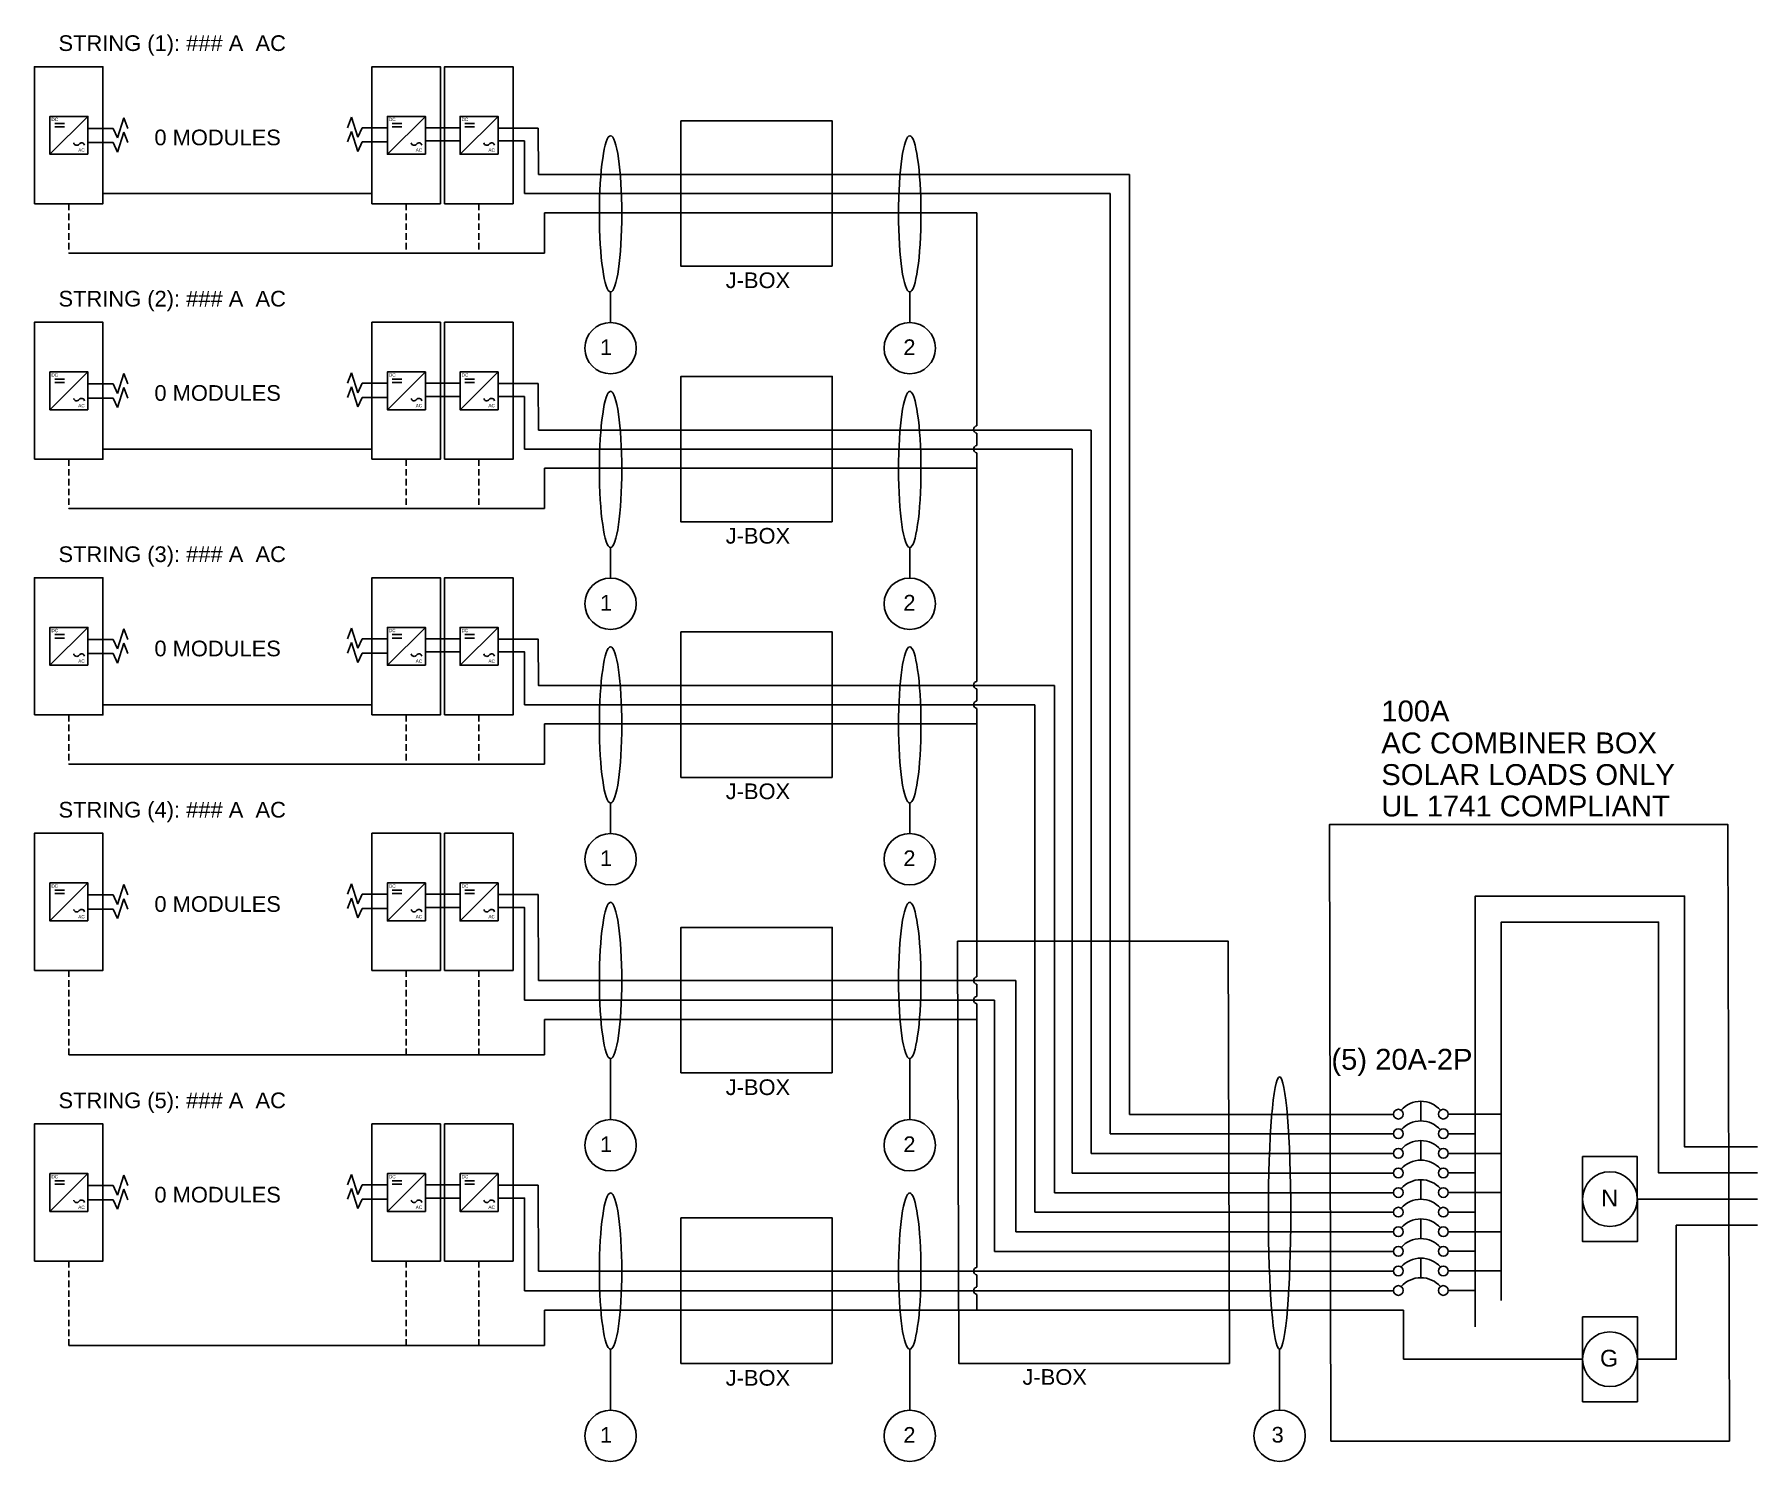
# Model space of a CAD drawing. Header units: inches. Extents: x -171 to 0, y -12 to 43.
# Drawn here: x -66.1 to 0, y -12.1 to 42.6 of the extents above; entities outside this region: 1.
import ezdxf

# ---------------------------------------------------------------- set-up
doc = ezdxf.new("R2010")
doc.units = ezdxf.units.IN
doc.header["$MEASUREMENT"] = 0
doc.linetypes.add('DASHED2', pattern=[0.375, 0.25, -0.125])
for name, color, linetype in [('Equipment Schedule', 7, 'Continuous'), ('Ground', 3, 'Continuous'), ('Lines', 7, 'Continuous'), ('Modules', 7, 'Continuous')]:
    doc.layers.add(name, color=color, linetype=linetype)
doc.layers.add('wirecallout', color=4, linetype='Continuous', lineweight=25)
doc.styles.get("Standard").update_dxf_attribs({"font": 'arial.ttf'})

# ---------------------------------------------------------------- blocks, each defined once
blk = doc.blocks.new('*T24')
at = {"color": 0, "linetype": 'ByBlock', "lineweight": -2, "transparency": 16777216}
for p, q in [((0, 0), (19.238, 0)), ((0, 0), (0, -13.933)), ((4.809, 0), (4.809, -13.933)), ((9.619, 0), (9.619, -13.933)), ((14.428, 0), (14.428, -13.933)), ((19.238, 0), (19.238, -13.933)), ((0, -1.267), (19.238, -1.267)), ((0, -2.533), (19.238, -2.533)), ((0, -3.8), (19.238, -3.8)), ((0, -5.067), (19.238, -5.067)), ((0, -6.333), (19.238, -6.333)), ((0, -7.6), (19.238, -7.6)), ((0, -8.867), (19.238, -8.867)), ((0, -10.133), (19.238, -10.133)), ((0, -11.4), (19.238, -11.4)), ((0, -12.667), (19.238, -12.667)), ((0, -13.933), (19.238, -13.933))]:
    blk.add_line(p, q, dxfattribs=at)
at = {"color": 0, "transparency": 16777216, "char_height": 0.5, "width": 4.20947}
for s, insert, attachment_point in [('{\\fCalibri|b0|i0|c0;STRING1', (0.3, -0.967), 7), ('{\\fCalibri|b0|i0|c0;0', (5.109, -0.967), 7), ('{\\fCalibri|b0|i0|c0;AMP1', (9.919, -0.967), 7), ('{\\fCalibri|b0|i0|c0; ', (14.728, -0.967), 7), ('{\\fCalibri|b0|i0|c0;STRING2', (0.3, -2.233), 7), ('{\\fCalibri|b0|i0|c0;0', (5.109, -2.233), 7), ('{\\fCalibri|b0|i0|c0;AMP2', (9.919, -2.233), 7), ('{\\fCalibri|b0|i0|c0; ', (14.728, -2.233), 7), ('{\\fCalibri|b0|i0|c0;STRING3', (0.3, -3.5), 7), ('{\\fCalibri|b0|i0|c0;0', (5.109, -3.5), 7), ('{\\fCalibri|b0|i0|c0;AMP3', (9.919, -3.5), 7), ('{\\fCalibri|b0|i0|c0; ', (14.728, -3.5), 7), ('{\\fCalibri|b0|i0|c0;STRING4', (0.3, -4.767), 7), ('{\\fCalibri|b0|i0|c0;0', (5.109, -4.767), 7), ('{\\fCalibri|b0|i0|c0;AMP4', (9.919, -4.767), 7), ('{\\fCalibri|b0|i0|c0; ', (14.728, -4.767), 7), ('{\\fCalibri|b0|i0|c0;STRING5', (0.3, -6.033), 7), ('{\\fCalibri|b0|i0|c0;0', (5.109, -6.033), 7), ('{\\fCalibri|b0|i0|c0;AMP5', (9.919, -6.033), 7), ('{\\fCalibri|b0|i0|c0; ', (14.728, -6.033), 7), ('{\\fCalibri|b0|i0|c0;STRING6', (0.3, -7.3), 7), ('{\\fCalibri|b0|i0|c0;0', (5.109, -7.3), 7), ('{\\fCalibri|b0|i0|c0;AMP6', (9.919, -7.3), 7), ('{\\fCalibri|b0|i0|c0;AC DISCO', (2.405, -7.9), 2), ('{\\fCalibri|b0|i0|c0;', (7.214, -7.9), 2), ('{\\fCalibri|b0|i0|c0;', (12.024, -7.9), 2), ('{\\fCalibri|b0|i0|c0; ', (14.728, -7.3), 7), ('{\\fCalibri|b0|i0|c0;', (16.833, -7.9), 2), ('{\\fCalibri|b0|i0|c0;PV BREAK', (2.405, -9.167), 2), ('{\\fCalibri|b0|i0|c0;', (7.214, -9.167), 2), ('{\\fCalibri|b0|i0|c0;', (12.024, -9.167), 2), ('{\\fCalibri|b0|i0|c0;', (16.833, -9.167), 2), ('{\\fCalibri|b0|i0|c0;MAIN', (2.405, -10.433), 2), ('{\\fCalibri|b0|i0|c0;0', (7.214, -10.433), 2), ('{\\fCalibri|b0|i0|c0;', (12.024, -10.433), 2), ('{\\fCalibri|b0|i0|c0;', (16.833, -10.433), 2), ('{\\fCalibri|b0|i0|c0;BUS', (2.405, -11.7), 2), ('{\\fCalibri|b0|i0|c0;0', (7.214, -11.7), 2), ('{\\fCalibri|b0|i0|c0;', (12.024, -11.7), 2), ('{\\fCalibri|b0|i0|c0;', (16.833, -11.7), 2), ('{\\fCalibri|b0|i0|c0;string count', (2.405, -12.967), 2), ('{\\fCalibri|b0|i0|c0;0', (7.214, -12.967), 2), ('{\\fCalibri|b0|i0|c0;', (12.024, -12.967), 2), ('{\\fCalibri|b0|i0|c0;', (16.833, -12.967), 2)]:
    blk.add_mtext(s, dxfattribs=dict(at, insert=insert, attachment_point=attachment_point))

msp = doc.modelspace()

# ---------------------------------------------------------------- linework, layer by layer
for p, q in [((-64.015, 39.502), (-65.469, 38.049)), ((-64.911, 39.228), (-65.285, 39.228)), ((-64.911, 39.094), (-65.285, 39.094)), ((-51.077, 39.502), (-52.531, 38.049)), ((-51.974, 39.228), (-52.347, 39.228)), ((-51.974, 39.094), (-52.347, 39.094)), ((-48.291, 39.502), (-49.744, 38.049)), ((-49.187, 39.228), (-49.561, 39.228)), ((-49.187, 39.094), (-49.561, 39.094)), ((-48.291, 39.053), (-46.752, 39.053)), ((-46.752, 39.053), (-46.734, 37.271)), ((-46.734, 37.271), (-24.084, 37.271)), ((-24.084, 37.271), (-24.084, 1.247)), ((-24.817, 36.54), (-24.817, 0.496)), ((-43.975, 32.768), (-43.975, 31.6)), ((-32.505, 32.768), (-32.505, 31.6)), ((-64.015, 29.708), (-65.469, 28.254)), ((-64.911, 29.434), (-65.285, 29.434)), ((-64.911, 29.299), (-65.285, 29.299)), ((-51.077, 29.708), (-52.531, 28.254)), ((-51.974, 29.434), (-52.347, 29.434)), ((-51.974, 29.299), (-52.347, 29.299)), ((-48.291, 29.708), (-49.744, 28.254)), ((-49.187, 29.434), (-49.561, 29.434)), ((-49.187, 29.299), (-49.561, 29.299)), ((-48.291, 29.259), (-46.752, 29.259)), ((-46.752, 29.259), (-46.734, 27.476)), ((-46.734, 27.476), (-25.549, 27.476)), ((-25.549, 27.476), (-25.549, -0.254)), ((-26.282, 26.745), (-26.282, -1.005)), ((-43.975, 22.974), (-43.975, 21.805)), ((-32.505, 22.974), (-32.505, 21.805)), ((-64.015, 19.913), (-65.469, 18.459)), ((-51.077, 19.913), (-52.531, 18.459)), ((-48.291, 19.913), (-49.744, 18.459)), ((-64.911, 19.639), (-65.285, 19.639)), ((-64.911, 19.504), (-65.285, 19.504)), ((-51.974, 19.639), (-52.347, 19.639)), ((-51.974, 19.504), (-52.347, 19.504)), ((-49.187, 19.639), (-49.561, 19.639)), ((-49.187, 19.504), (-49.561, 19.504)), ((-45.554, 17.681), (-26.955, 17.681)), ((-26.955, 17.681), (-26.955, -1.757)), ((-45.554, 16.95), (-27.706, 16.95)), ((-27.706, 16.95), (-27.706, -2.508)), ((-43.975, 13.179), (-43.975, 12.011)), ((-32.505, 13.179), (-32.505, 12.011)), ((-64.015, 10.118), (-65.469, 8.664)), ((-51.077, 10.118), (-52.531, 8.664)), ((-48.291, 10.118), (-49.744, 8.664)), ((-64.911, 9.844), (-65.285, 9.844)), ((-64.911, 9.709), (-65.285, 9.709)), ((-51.974, 9.844), (-52.347, 9.844)), ((-51.974, 9.709), (-52.347, 9.709)), ((-49.187, 9.844), (-49.561, 9.844)), ((-49.187, 9.709), (-49.561, 9.709)), ((-48.291, 9.669), (-46.752, 9.669)), ((-46.752, 9.669), (-46.735, 6.379)), ((-46.735, 6.379), (-28.436, 6.379)), ((-28.436, 6.379), (-28.436, -3.26)), ((-45.554, 5.629), (-29.257, 5.629)), ((-29.257, 5.629), (-29.257, -4.01)), ((-43.975, 3.384), (-43.975, 1.048)), ((-32.505, 3.384), (-32.505, 1.048)), ((-12.91, 0.995), (-12.91, 1.746)), ((-24.084, 1.247), (-13.957, 1.247)), ((-9.824, 1.254), (-11.862, 1.254)), ((-24.817, 0.496), (-13.957, 0.496)), ((-12.91, -0.507), (-12.91, 0.244)), ((-10.826, 0.504), (-11.862, 0.504)), ((-25.549, -0.254), (-13.957, -0.254)), ((-9.824, -0.248), (-11.862, -0.248)), ((-64.015, -1.023), (-65.469, -2.476)), ((-64.911, -1.297), (-65.285, -1.297)), ((-51.077, -1.023), (-52.531, -2.476)), ((-51.974, -1.297), (-52.347, -1.297)), ((-48.291, -1.023), (-49.744, -2.476)), ((-49.187, -1.297), (-49.561, -1.297)), ((-12.91, -2.01), (-12.91, -1.259)), ((-10.826, -0.999), (-11.862, -0.999)), ((-64.911, -1.431), (-65.285, -1.431)), ((-51.974, -1.431), (-52.347, -1.431)), ((-49.187, -1.431), (-49.561, -1.431)), ((-26.955, -1.757), (-13.957, -1.757)), ((-17.43, -1.757), (-17.43, -1.757)), ((-9.824, -1.751), (-11.862, -1.751)), ((-27.706, -2.508), (-13.957, -2.508)), ((-10.826, -2.502), (-11.862, -2.502)), ((0, -2.002), (-4.61, -2.002)), ((-28.436, -3.26), (-13.957, -3.26)), ((-17.43, -3.26), (-17.43, -3.26)), ((-12.91, -3.512), (-12.91, -2.762)), ((-9.824, -3.253), (-11.862, -3.253)), ((-29.257, -4.01), (-13.957, -4.01)), ((-12.91, -5.014), (-12.91, -4.263)), ((-10.826, -4.004), (-11.862, -4.004)), ((-9.824, -4.755), (-11.862, -4.755)), ((-10.826, -5.506), (-11.862, -5.506)), ((-43.975, -7.756), (-43.975, -10.093)), ((-32.505, -7.756), (-32.505, -10.093)), ((-18.326, -7.75), (-18.326, -10.087))]:
    msp.add_line(p, q)
for points in [[(-64.015, 38.049), (-65.469, 38.049), (-65.469, 39.502), (-64.015, 39.502)], [(-51.077, 38.049), (-52.531, 38.049), (-52.531, 39.502), (-51.077, 39.502)], [(-48.291, 38.049), (-49.744, 38.049), (-49.744, 39.502), (-48.291, 39.502)], [(-35.474, 33.753), (-41.281, 33.753), (-41.281, 39.326), (-35.474, 39.326)], [(-64.015, 28.254), (-65.469, 28.254), (-65.469, 29.708), (-64.015, 29.708)], [(-51.077, 28.254), (-52.531, 28.254), (-52.531, 29.708), (-51.077, 29.708)], [(-48.291, 28.254), (-49.744, 28.254), (-49.744, 29.708), (-48.291, 29.708)], [(-35.474, 23.959), (-41.281, 23.959), (-41.281, 29.532), (-35.474, 29.532)], [(-64.015, 18.459), (-65.469, 18.459), (-65.469, 19.913), (-64.015, 19.913)], [(-51.077, 18.459), (-52.531, 18.459), (-52.531, 19.913), (-51.077, 19.913)], [(-48.291, 18.459), (-49.744, 18.459), (-49.744, 19.913), (-48.291, 19.913)], [(-35.474, 14.164), (-41.281, 14.164), (-41.281, 19.737), (-35.474, 19.737)], [(-1.074, -11.276), (-16.357, -11.276), (-16.417, 12.353), (-1.133, 12.353)], [(-64.015, 8.664), (-65.469, 8.664), (-65.469, 10.118), (-64.015, 10.118)], [(-51.077, 8.664), (-52.531, 8.664), (-52.531, 10.118), (-51.077, 10.118)], [(-48.291, 8.664), (-49.744, 8.664), (-49.744, 10.118), (-48.291, 10.118)], [(-35.474, 2.842), (-41.281, 2.842), (-41.281, 8.415), (-35.474, 8.415)], [(-20.246, -8.298), (-30.628, -8.298), (-30.673, 7.882), (-20.29, 7.882)], [(-6.709, -0.372), (-4.609, -0.372), (-4.606, -3.632), (-6.709, -3.632)], [(-64.015, -2.476), (-65.469, -2.476), (-65.469, -1.023), (-64.015, -1.023)], [(-51.077, -2.476), (-52.531, -2.476), (-52.531, -1.023), (-51.077, -1.023)], [(-48.291, -2.476), (-49.744, -2.476), (-49.744, -1.023), (-48.291, -1.023)], [(-35.474, -8.298), (-41.281, -8.298), (-41.281, -2.725), (-35.474, -2.725)]]:
    msp.add_lwpolyline(points, close=True)
for points in [[(-64.015, 39.041), (-64.015, 39.041), (-63.044, 39.041)], [(-52.531, 39.065), (-52.531, 39.065), (-53.502, 39.065)], [(-49.744, 39.065), (-51.077, 39.065)], [(-64.015, 38.496), (-64.015, 38.496), (-63.044, 38.496)], [(-52.531, 38.521), (-52.531, 38.521), (-53.502, 38.521)], [(-64.015, 29.246), (-64.015, 29.246), (-63.044, 29.246)], [(-52.531, 29.27), (-52.531, 29.27), (-53.502, 29.27)], [(-49.744, 29.27), (-51.077, 29.27)], [(-64.015, 28.702), (-64.015, 28.702), (-63.044, 28.702)], [(-52.531, 28.726), (-52.531, 28.726), (-53.502, 28.726)], [(-64.015, 19.451), (-64.015, 19.451), (-63.044, 19.451)], [(-52.531, 19.476), (-52.531, 19.476), (-53.502, 19.476)], [(-49.744, 19.476), (-51.077, 19.476)], [(-48.291, 19.464), (-46.752, 19.464), (-46.734, 17.681), (-45.554, 17.681)], [(-64.015, 18.907), (-64.015, 18.907), (-63.044, 18.907)], [(-52.531, 18.931), (-52.531, 18.931), (-53.502, 18.931)], [(-47.274, 16.95), (-47.274, 16.95), (-47.274, 16.95), (-45.554, 16.95)], [(-64.015, 9.656), (-64.015, 9.656), (-63.044, 9.656)], [(-52.531, 9.681), (-52.531, 9.681), (-53.502, 9.681)], [(-49.744, 9.681), (-51.077, 9.681)], [(0, 0), (-2.796, 0), (-2.796, 9.615), (-10.826, 9.615), (-10.826, -6.897)], [(-64.015, 9.112), (-64.015, 9.112), (-63.044, 9.112)], [(-52.531, 9.136), (-52.531, 9.136), (-53.502, 9.136)], [(0, -1.001), (-3.797, -1.001), (-3.797, 8.614), (-9.824, 8.614), (-9.824, -5.883)], [(-47.274, 7.155), (-47.274, 7.155), (-47.274, 5.629), (-45.554, 5.629)], [(-64.015, -1.484), (-64.015, -1.484), (-63.044, -1.484)], [(-52.531, -1.46), (-52.531, -1.46), (-53.502, -1.46)], [(-49.744, -1.46), (-51.077, -1.46)], [(-48.291, -1.471), (-46.752, -1.471), (-46.734, -4.761), (-13.957, -4.761)], [(-64.015, -2.029), (-64.015, -2.029), (-63.044, -2.029)], [(-52.531, -2.004), (-52.531, -2.004), (-53.502, -2.004)], [(-47.274, -3.985), (-47.274, -3.985), (-47.274, -5.512), (-13.957, -5.512)]]:
    msp.add_lwpolyline(points)
for centre, radius in [((-43.975, 30.616), 0.984), ((-32.505, 30.616), 0.984), ((-43.975, 20.821), 0.984), ((-32.505, 20.821), 0.984), ((-43.975, 11.026), 0.984), ((-32.505, 11.026), 0.984), ((-13.771, 1.254), 0.186), ((-12.048, 1.254), 0.186), ((-43.975, 0.063), 0.984), ((-32.505, 0.063), 0.984), ((-13.771, 0.504), 0.186), ((-12.048, 0.504), 0.186), ((-13.771, -0.248), 0.186), ((-12.048, -0.248), 0.186), ((-13.771, -0.999), 0.186), ((-12.048, -0.999), 0.186), ((-5.659, -2.002), 1.05), ((-13.771, -1.751), 0.186), ((-12.048, -1.751), 0.186), ((-13.771, -2.502), 0.186), ((-12.048, -2.502), 0.186), ((-13.771, -3.253), 0.186), ((-12.048, -3.253), 0.186), ((-13.771, -4.004), 0.186), ((-12.048, -4.004), 0.186), ((-13.771, -4.755), 0.186), ((-12.048, -4.755), 0.186), ((-13.771, -5.506), 0.186), ((-12.048, -5.506), 0.186), ((-5.657, -8.139), 1.05), ((-43.975, -11.077), 0.984), ((-32.505, -11.077), 0.984), ((-18.326, -11.071), 0.984)]:
    msp.add_circle(centre, radius)
for centre, radius, start, end in [((-64.447, 38.506), 0.115, 190.27776, 324.5251), ((-64.259, 38.373), 0.115, 10.27776, 144.5251), ((-51.509, 38.506), 0.115, 190.27776, 324.5251), ((-51.321, 38.373), 0.115, 10.27776, 144.5251), ((-48.722, 38.506), 0.115, 190.27776, 324.5251), ((-48.535, 38.373), 0.115, 10.27776, 144.5251), ((-64.447, 28.712), 0.115, 190.27776, 324.5251), ((-64.259, 28.578), 0.115, 10.27776, 144.5251), ((-51.509, 28.712), 0.115, 190.27776, 324.5251), ((-51.321, 28.578), 0.115, 10.27776, 144.5251), ((-48.722, 28.712), 0.115, 190.27776, 324.5251), ((-48.535, 28.578), 0.115, 10.27776, 144.5251), ((-64.447, 18.917), 0.115, 190.27776, 324.5251), ((-64.259, 18.783), 0.115, 10.27776, 144.5251), ((-51.509, 18.917), 0.115, 190.27776, 324.5251), ((-51.321, 18.783), 0.115, 10.27776, 144.5251), ((-48.722, 18.917), 0.115, 190.27776, 324.5251), ((-48.535, 18.783), 0.115, 10.27776, 144.5251), ((-64.447, 9.122), 0.115, 190.27776, 324.5251), ((-64.259, 8.988), 0.115, 10.27776, 144.5251), ((-51.509, 9.122), 0.115, 190.27776, 324.5251), ((-51.321, 8.988), 0.115, 10.27776, 144.5251), ((-48.722, 9.122), 0.115, 190.27776, 324.5251), ((-48.535, 8.988), 0.115, 10.27776, 144.5251), ((-12.91, 0.746), 1, 41.24081, 138.75919), ((-12.91, -0.005), 1, 41.24081, 138.75919), ((-12.91, -0.757), 1, 41.24081, 138.75919), ((-12.91, -1.507), 1, 41.24081, 138.75919), ((-12.91, -2.259), 1, 41.24081, 138.75919), ((-64.447, -2.019), 0.115, 190.27776, 324.5251), ((-64.259, -2.152), 0.115, 10.27776, 144.5251), ((-51.509, -2.019), 0.115, 190.27776, 324.5251), ((-51.321, -2.152), 0.115, 10.27776, 144.5251), ((-48.722, -2.019), 0.115, 190.27776, 324.5251), ((-48.535, -2.152), 0.115, 10.27776, 144.5251), ((-12.91, -3.01), 1, 41.24081, 138.75919), ((-12.91, -3.762), 1, 41.24081, 138.75919), ((-12.91, -4.513), 1, 41.24081, 138.75919), ((-12.91, -5.263), 1, 41.24081, 138.75919), ((-12.91, -6.014), 1, 41.24081, 138.75919)]:
    msp.add_arc(centre, radius, start, end)
at = {"layer": 'Equipment Schedule'}
for p, q in [((-47.274, 38.56), (-48.291, 38.56)), ((-47.274, 38.17), (-47.274, 38.56)), ((-47.274, 36.54), (-47.274, 38.17)), ((-53.126, 36.54), (-63.436, 36.54)), ((-24.817, 36.54), (-47.274, 36.54)), ((-47.274, 28.765), (-48.291, 28.765)), ((-47.274, 28.375), (-47.274, 28.765)), ((-47.274, 26.745), (-47.274, 28.375)), ((-53.126, 26.745), (-63.436, 26.745)), ((-26.282, 26.745), (-47.274, 26.745)), ((-53.126, 16.95), (-63.436, 16.95)), ((-13.957, -1.005), (-26.282, -1.005))]:
    msp.add_line(p, q, dxfattribs=at)
for points in [[(-49.744, 38.56), (-51.077, 38.56)], [(-49.744, 28.765), (-51.077, 28.765)], [(-49.744, 18.97), (-51.077, 18.97)], [(-47.274, 16.95), (-47.274, 18.58), (-47.274, 18.97), (-48.291, 18.97)], [(-49.744, 9.175), (-51.077, 9.175)], [(-47.274, 7.155), (-47.274, 8.785), (-47.274, 9.175), (-48.291, 9.175)], [(-49.744, -1.965), (-51.077, -1.965)], [(-47.274, -3.985), (-47.274, -2.355), (-47.274, -1.965), (-48.291, -1.965)]]:
    msp.add_lwpolyline(points, dxfattribs=at)
at = {"layer": 'Ground', "linetype": 'DASHED2'}
for p, q in [((-64.75, 36.15), (-64.75, 34.262)), ((-51.812, 36.15), (-51.812, 34.262)), ((-49.025, 36.15), (-49.025, 34.262)), ((-64.75, 26.355), (-64.75, 24.467)), ((-51.812, 26.355), (-51.812, 24.467)), ((-49.025, 26.355), (-49.025, 24.467)), ((-64.75, 16.56), (-64.75, 14.673)), ((-51.812, 16.56), (-51.812, 14.673)), ((-49.025, 16.56), (-49.025, 14.673)), ((-64.75, 6.766), (-64.75, 3.532)), ((-51.812, 6.766), (-51.812, 3.532)), ((-49.025, 6.766), (-49.025, 3.532)), ((-64.75, -4.375), (-64.75, -7.608)), ((-51.812, -4.375), (-51.812, -7.608)), ((-49.025, -4.375), (-49.025, -7.608))]:
    msp.add_line(p, q, dxfattribs=at)
at = {"layer": 'Ground'}
for p, q in [((-46.514, 35.809), (-46.514, 34.262)), ((-45.554, 35.809), (-46.514, 35.809)), ((-29.937, 35.809), (-45.554, 35.809)), ((-29.937, 35.809), (-29.937, 27.638)), ((-29.937, 27.354), (-29.937, 26.887)), ((-29.937, 26.603), (-29.937, 17.843)), ((-46.514, 26.014), (-46.514, 24.467)), ((-45.554, 26.014), (-46.514, 26.014)), ((-29.937, 26.014), (-45.554, 26.014)), ((-46.514, 16.219), (-46.514, 14.673)), ((-45.554, 16.219), (-46.514, 16.219)), ((-29.937, 16.219), (-45.554, 16.219)), ((-46.514, 14.673), (-64.75, 14.673)), ((-29.937, 14.673), (-29.937, 6.521)), ((-46.514, 4.878), (-46.514, 3.532)), ((-45.554, 4.878), (-46.514, 4.878)), ((-29.937, 4.878), (-45.554, 4.878)), ((-29.937, -4.62), (-29.937, 4.878)), ((-46.514, 3.532), (-64.75, 3.532)), ((-13.574, -8.139), (-6.707, -8.139))]:
    msp.add_line(p, q, dxfattribs=at)
for points in [[(-46.514, 34.262), (-46.514, 34.262), (-64.75, 34.262)], [(-29.937, 26.887), (-29.937, 27.354)], [(-29.937, 26.887), (-29.937, 27.354)], [(-46.514, 24.467), (-46.514, 24.467), (-64.75, 24.467)], [(-29.937, 17.092), (-29.937, 17.559)], [(-29.937, 17.092), (-29.937, 17.559)], [(-29.937, 14.673), (-29.937, 16.808)], [(-29.937, 5.77), (-29.937, 6.238)], [(-29.937, 4.878), (-29.937, 5.487)], [(-4.605, -8.139), (-3.115, -8.139), (-3.115, -3.003), (0, -3.003)], [(-29.937, -4.761), (-29.937, -4.761)], [(-29.937, -5.371), (-29.937, -4.904)], [(-29.937, -5.512), (-29.937, -5.512)], [(-29.937, -6.263), (-29.937, -5.655)], [(-46.514, -6.263), (-46.514, -7.608), (-64.75, -7.608)], [(-45.554, -6.263), (-46.514, -6.263)], [(-13.574, -8.139), (-13.574, -6.263), (-45.554, -6.263)]]:
    msp.add_lwpolyline(points, dxfattribs=at)
msp.add_lwpolyline([(-6.707, -6.51), (-4.607, -6.51), (-4.603, -9.769), (-6.707, -9.769)], close=True, dxfattribs=at)
for centre in [(-29.916, 27.496), (-29.916, 26.745), (-29.916, 17.701), (-29.916, 16.95), (-29.916, 6.379), (-29.916, 5.629), (-29.916, -4.762), (-29.916, -5.513)]:
    msp.add_arc(centre, 0.143, 98.39242, 261.60758, dxfattribs=at)
at = {"layer": 'Lines', "lineweight": -3}
for p, q in [((-63.044, 39.041), (-62.883, 38.679)), ((-62.883, 38.679), (-62.642, 39.442)), ((-62.642, 39.442), (-62.481, 39.041)), ((-53.904, 39.467), (-54.065, 39.065)), ((-53.663, 38.704), (-53.904, 39.467)), ((-53.502, 39.065), (-53.663, 38.704)), ((-63.044, 38.496), (-62.883, 38.135)), ((-62.883, 38.135), (-62.642, 38.898)), ((-62.642, 38.898), (-62.481, 38.496)), ((-53.904, 38.923), (-54.065, 38.521)), ((-53.663, 38.159), (-53.904, 38.923)), ((-53.502, 38.521), (-53.663, 38.159)), ((-63.044, 29.246), (-62.883, 28.884)), ((-62.883, 28.884), (-62.642, 29.648)), ((-62.883, 28.34), (-62.642, 29.103)), ((-62.642, 29.648), (-62.481, 29.246)), ((-62.642, 29.103), (-62.481, 28.702)), ((-53.904, 29.672), (-54.065, 29.27)), ((-53.904, 29.128), (-54.065, 28.726)), ((-53.663, 28.909), (-53.904, 29.672)), ((-53.663, 28.365), (-53.904, 29.128)), ((-53.502, 29.27), (-53.663, 28.909)), ((-63.044, 28.702), (-62.883, 28.34)), ((-53.502, 28.726), (-53.663, 28.365)), ((-62.883, 19.09), (-62.642, 19.853)), ((-62.642, 19.853), (-62.481, 19.451)), ((-53.904, 19.877), (-54.065, 19.476)), ((-53.663, 19.114), (-53.904, 19.877)), ((-63.044, 19.451), (-62.883, 19.09)), ((-62.883, 18.545), (-62.642, 19.308)), ((-62.642, 19.308), (-62.481, 18.907)), ((-53.904, 19.333), (-54.065, 18.931)), ((-53.663, 18.57), (-53.904, 19.333)), ((-53.502, 19.476), (-53.663, 19.114)), ((-63.044, 18.907), (-62.883, 18.545)), ((-53.502, 18.931), (-53.663, 18.57)), ((-62.883, 9.295), (-62.642, 10.058)), ((-62.642, 10.058), (-62.481, 9.656)), ((-53.904, 10.083), (-54.065, 9.681)), ((-53.663, 9.319), (-53.904, 10.083)), ((-63.044, 9.656), (-62.883, 9.295)), ((-62.883, 8.75), (-62.642, 9.514)), ((-62.642, 9.514), (-62.481, 9.112)), ((-53.904, 9.538), (-54.065, 9.136)), ((-53.663, 8.775), (-53.904, 9.538)), ((-53.502, 9.681), (-53.663, 9.319)), ((-63.044, 9.112), (-62.883, 8.75)), ((-53.502, 9.136), (-53.663, 8.775)), ((-62.883, -1.846), (-62.642, -1.083)), ((-62.642, -1.083), (-62.481, -1.484)), ((-53.904, -1.058), (-54.065, -1.46)), ((-53.663, -1.821), (-53.904, -1.058)), ((-63.044, -1.484), (-62.883, -1.846)), ((-62.883, -2.39), (-62.642, -1.627)), ((-62.642, -1.627), (-62.481, -2.029)), ((-53.904, -1.602), (-54.065, -2.004)), ((-53.663, -2.366), (-53.904, -1.602)), ((-53.502, -1.46), (-53.663, -1.821)), ((-63.044, -2.029), (-62.883, -2.39)), ((-53.502, -2.004), (-53.663, -2.366))]:
    msp.add_line(p, q, dxfattribs=at)
at = {"layer": 'Modules'}
for points in [[(-66.063, 36.15), (-66.063, 41.406), (-63.436, 41.406), (-63.436, 36.15)], [(-53.126, 36.15), (-53.126, 41.406), (-50.498, 41.406), (-50.498, 36.15)], [(-50.339, 36.15), (-50.339, 41.406), (-47.711, 41.406), (-47.711, 36.15)], [(-66.063, 26.355), (-66.063, 31.611), (-63.436, 31.611), (-63.436, 26.355)], [(-53.126, 26.355), (-53.126, 31.611), (-50.498, 31.611), (-50.498, 26.355)], [(-50.339, 26.355), (-50.339, 31.611), (-47.711, 31.611), (-47.711, 26.355)], [(-66.063, 16.56), (-66.063, 21.816), (-63.436, 21.816), (-63.436, 16.56)], [(-53.126, 16.56), (-53.126, 21.816), (-50.498, 21.816), (-50.498, 16.56)], [(-50.339, 16.56), (-50.339, 21.816), (-47.711, 21.816), (-47.711, 16.56)], [(-66.063, 6.766), (-66.063, 12.021), (-63.436, 12.021), (-63.436, 6.766)], [(-53.126, 6.766), (-53.126, 12.021), (-50.498, 12.021), (-50.498, 6.766)], [(-50.339, 6.766), (-50.339, 12.021), (-47.711, 12.021), (-47.711, 6.766)], [(-66.063, -4.375), (-66.063, 0.881), (-63.436, 0.881), (-63.436, -4.375)], [(-53.126, -4.375), (-53.126, 0.881), (-50.498, 0.881), (-50.498, -4.375)], [(-50.339, -4.375), (-50.339, 0.881), (-47.711, 0.881), (-47.711, -4.375)]]:
    msp.add_lwpolyline(points, close=True, dxfattribs=at)
at = {"layer": 'wirecallout', "color": 7}
for centre in [(-43.975, 35.764), (-32.505, 35.764), (-43.975, 25.969), (-32.505, 25.969), (-43.975, 16.174), (-32.505, 16.174), (-43.975, 6.379), (-32.505, 6.379), (-43.975, -4.761), (-32.505, -4.761)]:
    msp.add_ellipse(centre, major_axis=(0, 2.995), ratio=0.14309, dxfattribs=at)
at = {"layer": 'wirecallout', "color": 7, "extrusion": (0, 0, -1)}
msp.add_ellipse((-18.326, -2.535), major_axis=(0, 5.215), ratio=0.082181, dxfattribs=at)

# ---------------------------------------------------------------- block references
msp.add_blockref('*T24', (-171.123, 20.216))

# ---------------------------------------------------------------- texts
for s, height, p in [('STRING (1): ### A  AC', 0.60065, (-65.142, 42.008)), ('0 MODULES', 0.6006, (-61.465, 38.393)), ('STRING (2): ### A  AC', 0.60065, (-65.142, 32.213)), ('0 MODULES', 0.6006, (-61.465, 28.598)), ('STRING (3): ### A  AC', 0.60065, (-65.142, 22.418)), ('0 MODULES', 0.6006, (-61.465, 18.804)), ('100A ', 0.8009, (-14.424, 16.308)), ('AC COMBINER BOX', 0.80087, (-14.424, 15.083)), ('SOLAR LOADS ONLY', 0.80087, (-14.424, 13.87)), ('STRING (4): ### A  AC', 0.60065, (-65.142, 12.624)), ('UL 1741 COMPLIANT', 0.80087, (-14.424, 12.666)), ('0 MODULES', 0.6006, (-61.465, 9.009)), ('STRING (5): ### A  AC', 0.60065, (-65.142, 1.483)), ('0 MODULES', 0.6006, (-61.465, -2.132))]:
    msp.add_text(s, height=height).set_placement(p)
at = {"attachment_point": 3}
for s, width, gutter_width, insert, char_height in [('DC', 2.84201, 0.182, (-65.155, 39.447), 0.1278), ('DC', 2.84201, 0.182, (-52.217, 39.447), 0.1278), ('DC', 2.84201, 0.182, (-49.43, 39.447), 0.1278), ('AC', 2.84201, 0.182, (-64.137, 38.273), 0.1278), ('AC', 2.84201, 0.182, (-51.199, 38.273), 0.1278), ('AC', 2.84201, 0.182, (-48.412, 38.273), 0.1278), ('J-BOX', 11.74273, 0.751, (-37.09, 33.519), 0.6006), ('1', 11.74273, 0.751, (-43.912, 30.953), 0.601), ('2', 11.74273, 0.751, (-32.283, 30.953), 0.601), ('DC', 2.84201, 0.182, (-65.155, 29.652), 0.1278), ('DC', 2.84201, 0.182, (-52.217, 29.652), 0.1278), ('DC', 2.84201, 0.182, (-49.43, 29.652), 0.1278), ('AC', 2.84201, 0.182, (-64.137, 28.478), 0.1278), ('AC', 2.84201, 0.182, (-51.199, 28.478), 0.1278), ('AC', 2.84201, 0.182, (-48.412, 28.478), 0.1278), ('J-BOX', 11.74273, 0.751, (-37.09, 23.724), 0.6006), ('1', 11.74273, 0.751, (-43.912, 21.159), 0.601), ('2', 11.74273, 0.751, (-32.283, 21.159), 0.601), ('DC', 2.84201, 0.182, (-65.155, 19.857), 0.1278), ('DC', 2.84201, 0.182, (-52.217, 19.857), 0.1278), ('DC', 2.84201, 0.182, (-49.43, 19.857), 0.1278), ('AC', 2.84201, 0.182, (-64.137, 18.683), 0.1278), ('AC', 2.84201, 0.182, (-51.199, 18.683), 0.1278), ('AC', 2.84201, 0.182, (-48.412, 18.683), 0.1278), ('J-BOX', 11.74273, 0.751, (-37.09, 13.93), 0.6006), ('1', 11.74273, 0.751, (-43.912, 11.364), 0.601), ('2', 11.74273, 0.751, (-32.283, 11.364), 0.601), ('DC', 2.84201, 0.182, (-65.155, 10.063), 0.1278), ('DC', 2.84201, 0.182, (-52.217, 10.063), 0.1278), ('DC', 2.84201, 0.182, (-49.43, 10.063), 0.1278), ('AC', 2.84201, 0.182, (-64.137, 8.888), 0.1278), ('AC', 2.84201, 0.182, (-51.199, 8.888), 0.1278), ('AC', 2.84201, 0.182, (-48.412, 8.888), 0.1278), ('(5) 20A-2P', 15.65697, 1.001, (-10.929, 3.757), 0.8009), ('J-BOX', 11.74273, 0.751, (-37.09, 2.588), 0.6006), ('1', 11.74273, 0.751, (-43.912, 0.401), 0.601), ('2', 11.74273, 0.751, (-32.283, 0.401), 0.601), ('DC', 2.84201, 0.182, (-65.155, -1.078), 0.1278), ('DC', 2.84201, 0.182, (-52.217, -1.078), 0.1278), ('DC', 2.84201, 0.182, (-49.43, -1.078), 0.1278), ('N', 12.52557, 0.801, (-5.346, -1.642), 0.641), ('AC', 2.84201, 0.182, (-64.137, -2.252), 0.1278), ('AC', 2.84201, 0.182, (-51.199, -2.252), 0.1278), ('AC', 2.84201, 0.182, (-48.412, -2.252), 0.1278), ('G', 12.52557, 0.801, (-5.344, -7.78), 0.641), ('J-BOX', 11.74273, 0.751, (-37.09, -8.553), 0.6006), ('J-BOX', 11.74273, 0.751, (-25.712, -8.519), 0.6006), ('1', 11.74273, 0.751, (-43.912, -10.74), 0.601), ('2', 11.74273, 0.751, (-32.283, -10.74), 0.601), ('3', 11.74273, 0.751, (-18.164, -10.734), 0.601)]:
    msp.add_mtext_dynamic_manual_height_columns(s, width=width, gutter_width=gutter_width, heights=[0], dxfattribs=dict(at, insert=insert, char_height=char_height))

doc.saveas('drawing.dxf')
